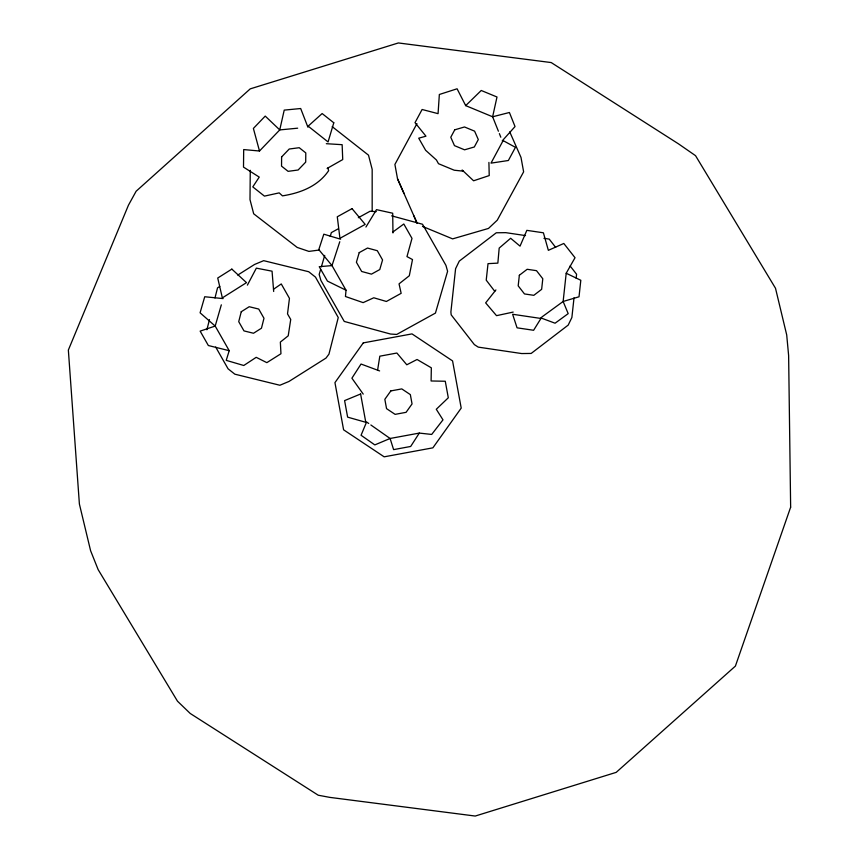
<?xml version="1.0" encoding="UTF-8"?>
<svg xmlns="http://www.w3.org/2000/svg" width="859" height="859" viewBox="0 0 859 859"><rect width="100%" height="100%" fill="white"/><g stroke="black" fill="none" stroke-linecap="round" stroke-linejoin="round"><path stroke-width="1.29" d="M250.27 170.307L250.001 199.632L253.684 213.794L297.182 247.424L308.907 251.397L319.441 250.001M372.172 211.303L372.172 169.33L368.5 155.168L332.186 126.638M340.604 239.199L323.822 234.185L318.796 249.615L332.003 265.592L346.016 290.213L345.458 296.505L363.132 302.626L373.783 297.783L386.4 301.466L401.153 293.327L399.038 283.857L409.303 275.76L412.503 259.558L406.973 256.594L411.998 238.394L403.805 223.995L392.95 231.973M494.784 291.341L486.226 280.152L488.019 263.649L497.855 263.122L499.186 248.09L510.643 238.265L520.039 246.136L526.846 230.352L543.403 232.8L548.353 250.334L563.805 243.473L575.025 257.711L566.199 273.259L563.139 301.477L568.186 313.632L555.075 323.209L540.708 317.862M574.016 297.848L571.879 317.519L568.196 325.099L531.173 353.436L521.681 353.554L478.259 347.122L474.361 344.609L451.179 314.845L450.889 311.967L455.592 268.695L459.275 261.115L496.298 232.778L505.801 232.66L525.525 235.591M576.153 278.187L576.582 274.246L570.14 265.979M377.595 370.175L379.818 356.184L396.89 353.028L406.79 364.785L417.066 359.492L431.336 367.824L431.1 380.977L445.273 381.246L448.301 397.781L436.286 409.271L442.986 419.847L431.701 434.439L419.299 433.086L390.104 438.477L374.814 444.908L361.059 435.266L366.589 421.984L368.726 423.476M206.89 329.77L209.478 319.602M214.965 297.987L217.552 287.819L219.797 286.401M221.321 304.838L215.19 326.066L229.213 350.687L226.228 360.361L243.773 365.494L256.207 357.323L266.838 362.648L280.957 353.736L280.356 342.086L288.216 335.815L290.729 319.462L287.518 313.9L289.451 298.341L281.258 283.942L273.495 289.279M320.654 269.339L319.183 274.397L320.858 280.356L344.244 321.427L390.566 334.044L396.718 334.441L435.438 313.084L447.603 271.283L445.928 265.334L422.531 224.253L391.65 215.845M321.395 266.805L324.713 255.402M330.243 236.397L331.349 232.606L338.392 228.719M339.777 241.712L332.003 265.592L319.237 266.698L327.44 281.097L346.016 290.213M247.392 285.134L256.347 268.137L272.056 271.186L273.677 291.48M416.948 123.642L394.904 164.445L397.534 178.833L417.109 223.19L413.608 215.362M365.934 227.034L376.51 209.65L392.703 213.225L392.96 232.939M419.299 433.086L410.677 446.465L393.605 449.622L390.104 438.477L370.863 424.98M495.901 289.934L485.657 302.873L496.523 315.661L513.188 312.085M502.257 140.833L515.035 126.563L509.408 112.497L492.626 116.781L465.685 105.625L457.085 88.788L439.346 94.49L438.069 113.656L422.102 109.49L415.015 122.665L425.957 136.184L418.72 138.192L425.634 150.293L436.447 160.01L438.487 163.693L454.239 170.222L463.388 171.166M327.837 168.031L328.653 170.662C317.959 186.328 300.457 193.007 282.471 195.863L279.175 192.878L264.443 196.12L252.793 186.886L259.246 177.094L243.505 167.108L243.688 149.573L259.493 151.012L279.744 129.913L284.222 110.113L300.682 108.524L307.919 127.196M465.685 105.625L481.233 90.485L496.996 97.003L492.626 116.781L498.403 131.212M541.771 317.078L563.139 301.477L579.02 296.784L580.813 280.281L566.199 273.259M237.75 275.073L254.575 264.454L263.681 260.664L308.714 271.734L315.478 277.113L338.253 317.54L328.954 354.144L326.001 358.085L288.968 381.46L279.873 385.251L234.84 374.18L228.065 368.801L215.695 347.057M327.129 168.428L342.73 159.57L342.14 144.688L326.323 143.7M358.332 217.714L370.057 211.25L376.21 211.636M297.676 128.184L279.744 129.913L265.227 116.094L253.384 128.431L259.493 151.012M223.125 298.588L204.721 296.752L200.083 312.805L215.19 326.066L200.147 331.123L208.35 345.522L229.213 350.687M543.951 238.319L549.212 239.103L555.655 247.371M379.614 370.927L361.038 364.033L351.911 378.196L363.228 394.098M422.456 226.379L452.618 238.877L488.481 228.44L497.275 220.162L523.625 171.832L521.005 157.444L509.741 131.878M462.142 169.996L473.588 180.787L489.222 175.58L488.911 162.405M397.534 178.833L404.009 193.436M499.369 133.617L500.808 137.225M281.612 156.939L281.537 166.131L288.098 171.338L298.116 170.007L305.707 162.104L305.793 152.902L299.222 147.705L289.215 149.026L281.612 156.939M519.341 275.277L518.192 285.854L524.484 293.939L533.815 295.324L541.642 289.333L542.791 278.756L536.499 270.671L527.168 269.286L519.341 275.277M241.25 311.742L238.727 321.674L243.988 330.908L253.502 333.249L261.458 328.224L263.981 318.281L258.731 309.057L249.207 306.717L241.25 311.742M359.202 252.632L356.399 262.242L361.66 271.476L371.453 274.139L379.775 269.554L382.566 259.944L377.316 250.71L367.523 248.047L359.202 252.632M333.786 122.783L328.074 141.95L308.156 126.155L322.136 113.549L333.786 122.783M790.645 507.186L735.401 666.09L616.204 772.359L475.231 816.05L329.792 797.377L318.238 795.219L190.247 713.485L177.48 701.18L98.151 569.624L90.592 550.694L79.393 504.04L68.355 350.053L128.442 205.204L136.141 191.224L250.237 88.864L398.372 42.95L551.21 62.567L678.47 143.84L695.532 155.662L775.505 288.27L786.704 334.924L788.626 355.529L790.645 507.186M454.765 129.806L450.771 137.236L454.465 145.633L464.569 149.82L474.308 146.986L478.302 139.555L474.597 131.159L464.504 126.971L454.765 129.806M503.116 140.608L491.004 163.135L508.367 160.504L515.443 147.329L503.116 140.608M540.945 318.464L533.611 330.275L517.054 327.827L512.63 314.265L540.945 318.464M363.282 342.891L334.946 382.62L343.6 429.811L384.156 456.827L432.872 447.84L461.208 408.1L452.564 360.909L411.998 333.893L363.282 342.891M390.824 390.92L384.843 399.317L386.55 408.648L395.119 414.36L406.071 412.331L412.052 403.934L410.344 394.614L401.776 388.902L390.824 390.92M231.844 269.114L217.724 278.026L222.352 297.88L246.501 282.643L231.844 269.114M352.04 208.63L337.286 216.779L339.939 238.34L365.182 224.403L352.04 208.63M360.608 393.991L344.599 400.605L347.627 417.141L365.784 422.284L360.608 393.991"/></g></svg>
